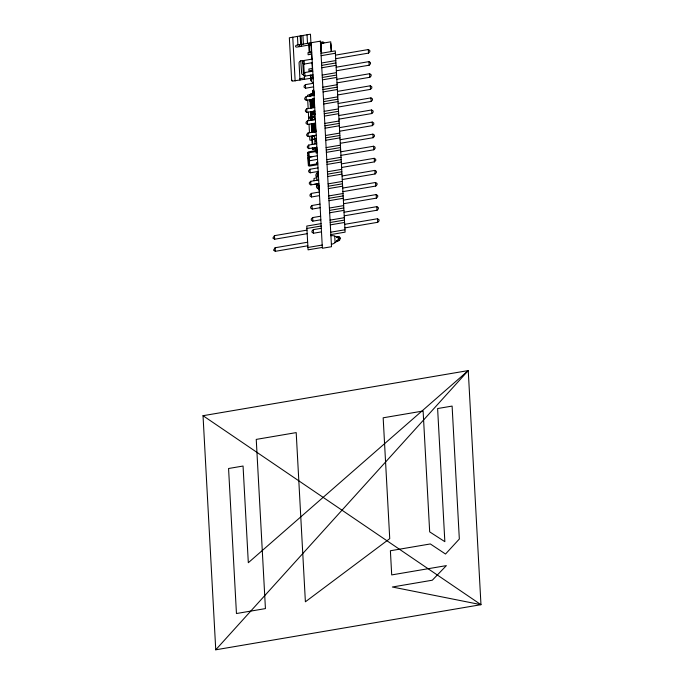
<?xml version="1.0" encoding="UTF-8"?>
<svg xmlns="http://www.w3.org/2000/svg" width="684" height="684" viewBox="0 0 684 684"><rect width="100%" height="100%" fill="white"/><g stroke="black" fill="none" stroke-linecap="round" stroke-linejoin="round"><path stroke-width="1.03" d="M314.349 114.356C313.785 116.032 314.144 119.563 315.102 119.58M313.366 91.981C311.682 88.552 315.418 89.578 313.785 95.409M313.366 94.648L313.041 93.144L313.64 92.656M314.178 102.694C313.092 103.002 313.118 100.83 314.076 100.736M313.811 107.516L314.366 106.114M313.614 104.011L314.221 103.429M320.941 51.189L321.437 50.727M312.126 144.486L311.716 136.415L314.529 135.603M316.615 177.242A3.805 3.035 -21.8 0 1 317.265 172.787A1.753 1.402 -21.8 0 0 317.915 171.496L317.906 175.942M318.428 185.458L319.137 188.604M310.228 101.471L310.57 100.873A1.556 1.24 -21.8 0 1 311.246 100.548L312.622 100.112L312.793 99.18M310.374 104.156L310.716 103.558A1.548 1.231 -21.8 0 1 311.391 103.241L312.836 102.72L313.058 100.591M310.519 106.849L310.861 106.251A1.513 1.206 -21.8 0 1 311.425 105.96L312.981 105.413L313.204 103.284M310.955 114.929L311.305 114.331A1.513 1.206 -21.8 0 1 311.87 114.04L313.426 113.484L313.64 111.355M312.913 91.04L313.52 90.587M313.058 93.717L313.665 93.272M313.648 104.498L314.255 104.045M313.494 101.796L314.11 101.352M313.794 107.191L314.401 106.73M315.495 126.916C314.452 127.241 314.409 125.163 315.401 125.24A1.359 1.086 -21.8 0 0 314.914 124.548L315.35 124.232M315.64 129.609L315.008 129.447L314.999 128.199M314.939 128.37L314.939 128.335A1.052 0.838 -21.8 0 0 314.529 127.797M311.699 136.561L314.537 135.74M310.81 112.236L311.117 111.663M313.785 106.866A1.06 0.846 -21.8 0 1 313.426 107.55L312.981 99.154M312.622 92.52L312.417 94.606L312.554 91.34A1.052 0.838 -21.8 0 0 312.913 90.715M312.554 95.623L312.699 94.033A1.06 0.846 -21.8 0 0 313.058 93.4M312.528 102.916L313.118 99.265M313.178 105.969A1.744 1.394 -21.8 0 1 312.853 106.08L310.553 107.474L310.801 105.079A1.565 1.248 -21.8 0 1 311.476 104.755L312.904 104.259L313.204 102.01M311.622 107.439L313.067 106.926L313.289 104.797A1.069 0.846 -21.8 0 0 313.64 104.173M313.349 105.977L313.187 107.713L313.101 106.841M313.452 113.399L313.477 111.261M317.855 174.189L318.342 174.3M318.727 184.27L318.65 184.731M310.793 95.922L312.263 95.315A1.693 1.351 -21.8 0 0 312.597 95.196M314.469 119.452L315.076 119.178M318.941 185.244L318.949 185.184A6.318 5.045 -21.8 0 0 319.009 186.92L318.564 187.194M315.7 130.618L315.127 131.738M315.11 130.935L315.085 131.003A1.069 0.846 -21.8 0 0 314.674 130.482M312.349 93.443L312.092 94.845L310.955 95.161A1.556 1.24 -21.8 0 0 310.288 95.478L309.929 96.068L310.211 94.306A1.539 1.223 -21.8 0 1 310.887 93.982L312.066 93.657M313.383 112.27L311.913 112.826A1.556 1.24 -21.8 0 0 311.237 113.151L310.989 115.545L313.289 114.16A1.65 1.317 -21.8 0 0 313.811 113.937L313.64 111.235M313.503 101.352L314.093 101.01M311.152 43.537L309.313 44.956L296.762 47.093A1.171 0.932 -21.8 0 1 295.565 46.341A1.171 0.932 -21.8 0 1 296.659 45.195L310.921 42.767M312.562 69.469L310.724 70.888L309.014 71.179L308.894 69.041L312.323 68.46L312.007 62.723M299.164 46.683L300.079 44.605M301.242 46.332L301.789 44.315M312.93 90.553L313.443 90.254M313.075 93.246L313.648 92.939M313.811 106.704L314.383 106.396M314.837 125.54L315.35 125.249M312.785 95.58L312.673 91.186M320.839 46.538L321.206 46.444M313.64 100.933L313.674 100.805A1.342 1.069 -21.8 0 0 313.99 100.035L313.973 99.975M313.469 111.347A1.719 1.368 -21.8 0 1 313.144 111.466L310.844 112.86L310.784 111.723M215.751 649.8L468.249 370.583L480.972 604.682L215.751 649.8L203.028 415.701L468.249 370.583L248.318 562.718L243.059 466.035L228.567 468.506L236.45 613.531L265.435 608.598L256.243 439.402L296.198 432.604L305.389 601.8L389.735 538.659L383.168 417.804L423.114 411.007L429.68 531.87L444.848 541.677L437.615 408.545L452.107 406.082L459.332 539.018L445.515 554.031L430.339 543.951L390.393 550.748L391.701 574.919L446.378 565.617L432.305 580.212L392.359 587.009L480.972 604.682L203.028 415.701M304.141 73.214L303.354 72.914L302.747 61.902L304.106 60.466L312.101 59.106M312.759 71.196L304.765 72.555L303.405 73.983L303.465 75.172L304.961 76.121L312.947 74.761M313.417 83.277L305.423 84.636L304.064 86.073L304.123 87.261L305.62 88.21L313.605 86.851M314.067 95.367L306.081 96.726L304.713 98.154L304.782 99.342L306.27 100.291L314.264 98.932M314.726 107.448L306.74 108.807L305.372 110.244L305.44 111.432L306.928 112.381L314.922 111.022M335.69 58.696L368.505 53.113L369.873 51.685L369.805 50.488L368.317 49.547L335.502 55.13M315.384 119.538L307.39 120.897L306.03 122.325L306.099 123.513L307.586 124.462L315.581 123.103M336.348 70.777L369.163 65.202L370.523 63.766L370.463 62.577L368.967 61.628L336.152 67.212M316.042 131.619L308.048 132.978L306.688 134.415L306.748 135.603L308.245 136.552L316.23 135.193M337.007 82.867L369.822 77.283L371.181 75.856L371.121 74.667L369.625 73.718L336.81 79.301M316.692 143.708L308.706 145.068L307.347 146.496L307.407 147.684L308.903 148.633L316.889 147.274M337.665 94.956L370.48 89.373L371.839 87.937L371.771 86.748L370.283 85.799L337.469 91.382M307.997 158.585L309.365 157.149L317.35 155.79M338.315 107.037L371.13 101.454L372.498 100.026L372.429 98.829L370.942 97.889L338.127 103.472M318.009 167.879L310.023 169.239L308.655 170.667L308.723 171.855L310.211 172.804L318.205 171.445M338.973 119.127L371.788 113.544L373.156 112.108L373.088 110.919L371.6 109.97L338.785 115.553M318.667 179.96L310.673 181.32L309.313 182.756L309.382 183.945L310.869 184.894L318.864 183.534M339.632 131.208L372.447 125.625L373.806 124.197L373.746 123L372.25 122.06L339.435 127.643M319.325 192.05L311.331 193.41L309.972 194.837L310.032 196.034L311.528 196.975L319.513 195.615M306.988 230.132L274.464 235.664L272.865 238.092L274.652 239.229L307.184 233.697M340.29 143.298L373.105 137.715L374.464 136.278L374.404 135.09L372.908 134.141L340.093 139.724M319.975 204.131L311.989 205.491L310.63 206.927L310.69 208.116L312.186 209.065L320.172 207.705M307.646 242.213L275.122 247.745L273.523 250.182L275.31 251.319L307.843 245.778M340.948 155.379L373.763 149.796L375.123 148.368L375.054 147.18L373.567 146.231L340.752 151.814M320.634 216.221L312.648 217.58L311.28 219.008L311.348 220.197L312.836 221.146L320.83 219.786M341.598 167.469L374.413 161.886L375.781 160.449L375.713 159.261L374.225 158.312L341.41 163.895M321.292 228.302L313.298 229.662L311.938 231.098L312.007 232.286L313.494 233.235L321.489 231.876M342.257 179.55L375.071 173.967L376.431 172.539L376.371 171.351L374.875 170.401L342.068 175.985M342.915 191.64L375.73 186.057L377.089 184.62L377.029 183.432L375.533 182.483L342.718 188.066M343.573 203.721L376.388 198.138L377.748 196.71L377.679 195.521L376.191 194.572L343.377 200.155M337.357 240.289A9.815 7.832 -21.8 0 0 337.109 240.443L336.434 240.922L338.948 240.494L340.538 238.058L338.751 236.921L336.639 237.485A8.755 6.977 -21.8 0 0 337.392 237.707A12.021 9.585 -21.8 0 0 337.845 237.801L338.597 237.921M344.232 215.811L377.046 210.227L378.406 208.791L378.337 207.603L376.85 206.653L344.035 212.237M344.881 227.892L377.696 222.309L379.064 220.881L378.996 219.692L377.508 218.743L344.693 224.326M312.887 100.582A1.77 1.411 -21.8 0 1 312.562 100.702L310.262 102.087L310.16 100.291A0.975 0.778 -21.8 0 1 310.775 99.556M309.356 45.683L311.006 44.203M310.878 71.512L312.408 70.136L312.468 71.239M313.033 103.275A1.71 1.359 -21.8 0 1 312.708 103.395L310.408 104.78L310.656 102.386A1.53 1.223 -21.8 0 1 311.331 102.061L312.468 101.745M314.649 119.084L314.657 119.657M339.76 239.639A1.171 0.932 -21.8 0 1 338.811 240.683L338.554 240.759A8.217 6.549 -21.8 0 0 335.083 242.615L334.886 242.769A6.447 5.147 -21.8 0 1 331.372 244.299M315.093 128.079L315.555 127.925M315.221 128.028L315.495 127.917A1.359 1.086 -21.8 0 0 315.059 127.241M315.281 130.772L315.64 130.627A1.359 1.086 -21.8 0 0 315.204 129.934L315.008 129.567M337.554 240.169L338.127 239.836M316.188 147.393A1.505 1.197 -21.8 0 1 315.82 147.607L315.854 148.351A1.351 1.077 -21.8 0 1 316.709 149.206M338.341 239.725L338.666 237.929M315.777 147.624L315.854 148.351M310.126 94.383L307.441 95.324L307.509 96.478M316.803 177.566L313.982 178.524L314.101 180.738M312.614 104.438L312.673 105.61M313.05 112.509L313.118 113.689M308.638 117.246L314.341 116.28M314.392 117.229L308.689 118.204M314.178 103.712L313.682 105.182L314.324 105.387A1.342 1.069 -21.8 0 1 313.965 106.182L313.93 106.319M309.288 44.486L309.972 44.366M320.454 42.126L323.447 42.16L323.788 42.998M320.505 43.083L323.763 42.528M330.842 43.691L331.022 45.802M320.659 45.939L321.172 45.845M330.979 46.153L331.124 47.743M331.082 48.06L331.227 49.65M320.899 50.334L321.412 50.248M310.16 52.497L309.732 52.574L309.211 43.058M331.21 50.436L331.321 51.334M321.001 53.292L335.271 50.873L345.112 232.15L330.851 234.578M321.129 55.678L335.399 53.249M302.815 63.09L304.303 64.04L312.297 62.68M321.531 63.005L335.793 60.577M321.66 65.382L335.921 62.954M321.788 67.759L336.058 65.331M299.917 78.728L304.483 77.959M322.181 75.086L336.451 72.658M322.309 77.463L336.579 75.043M322.446 79.848L336.708 77.42M322.839 87.176L337.109 84.748M322.968 89.553L337.238 87.124M313.477 91.947L313.597 91.93A1.342 1.069 -21.8 0 1 313.229 92.725L313.195 92.862M323.096 91.93L337.366 89.501M313.742 94.623L313.682 94.657A1.368 1.094 -21.8 0 1 313.332 95.469L313.34 95.486M323.498 99.257L337.768 96.829M323.626 101.642L337.896 99.214M323.754 104.019L338.024 101.591M324.156 111.347L338.418 108.918M314.802 114.134L314.178 114.083M314.264 114.219L314.82 114.416M324.284 113.724L338.554 111.295M324.413 116.1L338.683 113.672M315.273 123.898L314.683 123.59M315.367 124.505L314.914 124.454M324.806 123.428L339.076 121M315.478 126.583L314.828 126.241M315.452 127.207L314.862 126.873M324.943 125.813L339.204 123.385M315.563 129.285L314.973 128.934M325.071 128.19L339.332 125.762M315.657 129.892L315.187 129.832M325.464 135.517L339.734 133.089M314.7 138.767L311.87 139.621L314.734 139.442M314.708 138.938L316.418 138.647M325.593 137.894L339.863 135.466M315.529 140.801A1.026 0.821 -21.8 0 0 316.264 140.04L316.495 139.989M325.721 140.271L339.991 137.843M316.658 143.024L316.213 140.04M312.323 148.052L312.699 149.377L315.247 148.864M326.123 147.599L340.393 145.17M317.025 149.753L316.606 147.325M317.043 150.087L315.333 150.377L315.179 147.564M317.778 163.664A1.231 0.983 -21.8 0 1 316.641 164.87L309.613 166.067A1.231 0.983 -21.8 0 1 308.364 165.272L307.697 152.994L315.914 151.549L316.051 152.968L317.188 152.771M326.251 149.984L340.521 147.556M307.826 155.328L308.963 155.131M326.379 152.361L340.649 149.933M307.928 157.226L312.502 156.619M308.133 161.031L317.547 159.363M326.781 159.688L341.051 157.26M308.236 162.937L309.382 162.741M317.709 162.288L316.564 162.484L316.641 163.861M308.364 165.272L316.581 163.921M326.909 162.065L341.179 159.637M327.037 164.442L341.307 162.014M327.439 171.769L341.701 169.341M327.568 174.155L341.829 171.727M318.026 175.916L316.726 176.139L316.957 180.251M318.522 177.276L318.069 176.07M327.696 176.532L341.966 174.104M318.539 185.432L317.248 185.655L317.145 183.825M328.089 183.859L342.359 181.431M328.217 186.236L342.487 183.808M328.354 188.613L342.616 186.185M328.748 195.94L343.017 193.512M328.876 198.326L343.146 195.898M329.004 200.703L343.274 198.274M329.406 208.03L343.676 205.602M329.534 210.407L343.804 207.979M329.662 212.784L343.932 210.364M330.064 220.111L344.334 217.692M321.035 223.634L306.774 226.062L308.065 249.848L322.326 247.42M330.192 222.497L344.462 220.068M306.902 228.439L321.164 226.011M330.321 224.874L344.591 222.445M330.723 232.201L344.984 229.773M307.937 247.471L322.198 245.043M312.904 149.257L312.374 149.009M314.7 114.433L314.631 111.065M312.913 149.403L312.896 147.958M322.933 42.186L323.532 43.041M322.275 42.297L322.438 42.357A0.855 0.684 -21.8 0 1 322.574 42.724L322.609 43.203M314.007 102.72L314.127 102.728A1.377 1.094 -21.8 0 1 313.768 103.54L313.785 103.626M314.52 126.241L313.999 124.155L312.528 124.137A1.308 1.043 -21.8 0 1 311.468 123.821M311.511 125.087L311.913 125.557A1.548 1.231 -21.8 0 0 312.614 125.642L314.084 125.668L314.529 127.677M314.666 128.925L314.153 126.839L312.673 126.822A1.53 1.223 -21.8 0 1 311.972 126.737L311.476 124.462L313.879 125.052A1.71 1.359 -21.8 0 1 314.212 125.061M311.665 127.84L312.058 128.25A1.565 1.248 -21.8 0 0 312.759 128.335L314.23 128.353L314.674 130.37M314.794 131.61L314.298 129.532L312.819 129.515A1.548 1.24 -21.8 0 1 312.118 129.43L311.622 127.156L314.024 127.746A1.77 1.411 -21.8 0 1 314.358 127.746M311.801 130.464L312.203 130.935A1.556 1.24 -21.8 0 0 312.904 131.029L314.298 130.995L314.572 131.867M314.726 184.235L317.171 184.227M311.895 140.203L309.878 140.126L309.672 136.304M312.759 128.344L312.793 130.482L314.178 130.43A1.727 1.377 -21.8 0 1 314.512 130.439M315.495 141.622L315.452 140.878L315.495 141.622A1.351 1.077 -21.8 0 1 316.341 142.477M313.605 100.001L313.4 99.864A1.069 0.846 -21.8 0 1 313.05 100.48M311.947 114.57L312.178 119.7L313.588 119.666A1.659 1.325 -21.8 0 1 314.127 119.709L314.101 119.751M319.189 190.109L318.924 189.844A1.761 1.402 -21.8 0 0 318.128 188.767L317.949 185.535M309.672 51.565L311.442 52.223L310.998 44.161M311.083 77.497L312.844 78.156M311.63 120.179L311.22 119.743M314.324 114.271L314.751 114.339L314.221 111.62A1.505 1.197 -21.8 0 0 314.537 111.09M312.793 130.482L312.622 129.703L311.767 129.849L311.861 131.644A1.009 0.804 -21.8 0 0 312.631 132.166M314.349 123.53L314.76 131.841M312.161 119.683L312.041 118.93L311.186 119.076L311.246 120.239M313.674 102.685L313.537 102.497A1.06 0.846 -21.8 0 1 313.195 103.173M308.065 159.774L309.553 160.723L309.365 157.149M311.006 80.746L313.169 83.32M313.127 94.486L313.092 94.392A1.06 0.846 -21.8 0 1 312.75 95.102M311.579 52.677L311.605 52.719A2.069 1.65 -21.8 0 0 311.767 52.924L308.005 52.625L308.125 54.763L311.545 54.181L311.818 59.157M312.99 78.609L313.016 78.651A2.069 1.65 -21.8 0 0 313.169 78.857L311.126 78.267L292.136 81.174A4.805 3.83 -21.8 0 0 292.077 80.874M291.888 80.344L291.709 79.951A2.36 1.881 -21.8 0 0 291.923 80.498M314.383 124.992L314.041 123.368L314.041 124.223M302.533 60.842L302.747 61.919M300.755 60.867L301.635 73.162A2.343 1.872 -21.8 0 0 303.448 74.71M314.837 126.583L314.845 126.668A1.069 0.855 -21.8 0 0 314.435 126.112M314.982 129.276L314.999 129.362A1.069 0.846 -21.8 0 0 314.589 128.806M313.392 99.796L313.349 99.12M312.947 91.699L312.956 91.733A1.069 0.855 -21.8 0 1 312.605 92.408M313.674 105.105L313.682 105.191A1.069 0.855 -21.8 0 1 313.34 105.866M368.317 49.547L368.505 53.113M368.967 61.628L369.163 65.202M369.625 73.718L369.822 77.283M370.283 85.799L370.48 89.373M370.942 97.889L371.13 101.454M371.6 109.97L371.788 113.544M372.25 122.06L372.447 125.625M372.908 134.141L373.105 137.715M373.567 146.231L373.763 149.796M374.225 158.312L374.413 161.886M374.875 170.401L375.071 173.967M375.533 182.483L375.73 186.057M376.191 194.572L376.388 198.138M376.85 206.653L377.046 210.227M377.508 218.743L377.696 222.309M331.27 51.548L330.74 41.818L321.044 43.468L321.574 53.198M338.751 236.921L338.811 237.964M338.888 239.451L338.948 240.494M330.911 235.732A6.447 5.139 -21.8 0 1 334.733 236.142L335.083 242.615M321.138 46.341L321.377 50.736M320.787 43.032L320.941 45.888M310.964 43.468L310.459 34.2L289.341 37.791L291.623 79.703M312.665 74.812L312.853 78.207M313.982 98.992L314.383 107.508M315.298 123.223L315.7 131.679M318.847 188.656L318.915 189.784M314.666 123.325L314.7 124.001A1.069 0.855 -21.8 0 0 314.289 123.419M317.256 172.787L317.436 176.019M312.682 99.206L312.725 99.941M312.802 101.454L312.87 102.634M312.956 104.148L313.016 105.327M314.127 125.736L314.187 126.916M314.272 128.43L314.332 129.609M314.418 131.123L314.46 131.892M314.52 135.483L314.982 143.999M310.724 70.888L310.758 71.529M310.955 75.103L311.186 80.037M312.332 99.265L312.383 100.232M312.759 107.123L312.793 107.781M313.648 123.436L313.682 124.06M313.759 125.574L313.828 126.754M313.905 128.267L313.973 129.438M314.05 130.952L314.11 131.952M310.844 78.318L310.964 80.635M308.749 45.059L309.142 52.429M310.151 70.991L310.185 71.632M310.382 75.197L310.553 78.361M310.887 93.982L310.955 95.161M311.186 99.454L311.246 100.539M311.211 101.112L311.391 103.233M311.357 103.806L311.536 105.926M311.502 106.49L311.647 107.969M311.801 111.877L311.981 113.997M312.502 123.624L312.52 125.104M312.614 125.651L312.665 127.797M312.904 131.029L312.964 132.14M307.039 34.781L307.501 43.349M312.246 135.988L312.699 144.384M309.698 94.46L309.792 96.093M309.98 99.659L310.442 108.175M310.639 111.748L311.1 120.264M311.297 123.83L311.759 132.345M307.697 100.052L308.168 108.568M308.356 112.133L308.817 120.649M309.014 124.223L309.476 132.739M302.926 35.483L303.388 44.05M304.106 60.466L304.303 64.04M304.765 72.555L304.961 76.121M305.423 84.636L305.62 88.21M306.081 96.726L306.27 100.291M306.74 108.807L306.928 112.381M307.39 120.897L307.586 124.462M308.048 132.978L308.245 136.552M308.706 145.068L308.903 148.633M310.023 169.239L310.211 172.804M310.673 181.32L310.869 184.894M311.331 193.41L311.528 196.975M311.989 205.491L312.186 209.065M312.648 217.58L312.836 221.146M313.298 229.662L313.494 233.235M308.835 152.797L309.142 157.38M309.313 160.569L309.501 165.075M303.705 63.655L304.226 73.128M304.363 75.744L304.56 79.378M301.097 35.79L301.558 44.357M300.19 35.944L300.661 44.511M299.994 80.156L299.062 63.031A2.343 1.872 -21.8 0 1 300.661 60.902A2.343 1.872 -21.8 0 1 303.277 61.346M297.446 36.414L297.916 44.982M292.769 37.21L295.146 80.986M274.464 235.664L274.652 239.229M275.122 247.745L275.31 251.319M334.733 236.142A8.217 6.558 -21.8 0 0 338.597 236.775L338.606 236.946M310.604 108.132A1.274 1.017 -21.8 0 1 311.622 107.482M307.697 152.994A1.231 0.983 -21.8 0 1 308.843 151.788L315.863 150.6A1.231 0.983 -21.8 0 1 317.111 151.395M314.383 125.104A1.06 0.846 -21.8 0 1 314.811 125.651M313.494 101.48A1.069 0.846 -21.8 0 1 313.135 102.164M314.734 131.49A1.18 0.941 -21.8 0 1 315.067 131.79M313.272 99.103A1.154 0.923 -21.8 0 1 312.998 99.479M339.709 239.032A4.925 3.924 -21.8 0 0 339.709 238.81L339.683 238.271A1.787 1.419 -21.8 0 0 339.632 237.955M310.998 44.067A2.095 1.667 -21.8 0 1 311.049 43.827M318.419 175.976A6.31 5.036 -21.8 0 1 318.325 174.3M312.408 69.999A1.855 1.479 -21.8 0 1 312.468 69.717M338.597 236.775A1.171 0.932 -21.8 0 1 339.64 237.485M317.898 188.664A3.805 3.035 -21.8 0 1 317.179 184.389M320.343 41.16L311.211 42.716L322.378 248.266L331.509 246.71L320.343 41.16"/></g></svg>
